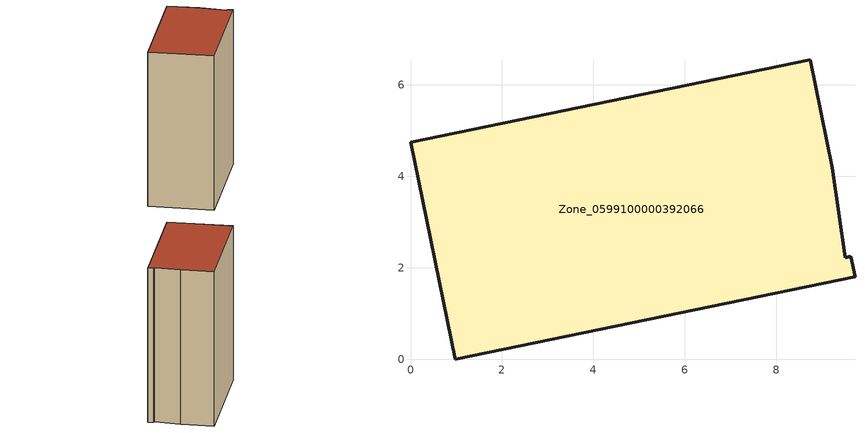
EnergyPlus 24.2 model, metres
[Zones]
Zone_0599100000392066
 floor ground (C_G): 9.5,2.22 9.63,2.25 9.72,1.81 0.98,0 0,4.74 8.73,6.55 9.22,4.18 z0
 wall outside (C_F): 0.98,0 9.72,1.81 9.63,2.25 9.5,2.22 9.22,4.18 8.73,6.55 0,4.74 0.98,0 z0:12.01
 roof outside (C_R): 9.63,2.25 9.5,2.22 9.22,4.18 8.73,6.55 0,4.74 0.98,0 9.72,1.81 z12.01
[BUILDING]
Pand.0599100000392066: North Axis=0; Terrain=City; Loads Convergence Tolerance Value=0.04; Temperature Convergence Tolerance Value=0.4; Solar Distribution=FullExterior; Maximum Number of Warmup Days=25; Minimum Number of Warmup Days=1
[Site:Location]
Rotterdam.The.Hague.AP_ZH_NLD Design_Conditions: Latitude=51.96; Longitude=4.45; Time Zone=1; Elevation=-4.5
[SITE:GROUNDTEMPERATURE:BUILDINGSURFACE]
18, 18, 18, 18, 18, 18, 18, 18, 18, 18, 18, 18
[MATERIAL] Thermal Absorptance=0.9; Solar Absorptance=0.7; Visible Absorptance=0.7
Name | Roughness | Thickness | Conductivity | Density | Specific Heat
G.TI.1992-2005 | MediumSmooth | 0.15 | 0.06 | 540 | 1210
F.TI.1992-2005 | Rough | 0.3 | 0.12 | 1920 | 840
R.TI.1992-2005 | MediumRough | 0.2 | 0.08 | 1500 | 1000
[CONSTRUCTION]
C_G: G.TI.1992-2005
C_F: F.TI.1992-2005
C_R: R.TI.1992-2005
[ZONE]
Zone_0599100000392066: Type=1; Multiplier=1; Ceiling Height=Autocalculate; Volume=Autocalculate; Floor Area=autocalculate; Part of Total Floor Area=Yes
[ZONEINFILTRATION:DESIGNFLOWRATE]
Infil_Zone_0599100000392066: Zone or ZoneList or Space or SpaceList=Zone_0599100000392066; Schedule=AlwaysOn; Design Flow Rate Calculation Method=Flow/Area; Flow Rate per Floor Area=0.0015; Constant Term Coefficient=1; Temperature Term Coefficient=0; Velocity Term Coefficient=0; Velocity Squared Term Coefficient=0
[HVACTEMPLATE:ZONE:IDEALLOADSAIRSYSTEM]
Zone_0599100000392066: Maximum Heating Supply Air Temperature=50; Minimum Cooling Supply Air Temperature=13; Maximum Heating Supply Air Humidity Ratio=0.0156; Minimum Cooling Supply Air Humidity Ratio=0.0077; Heating Limit=NoLimit; Cooling Limit=NoLimit; Dehumidification Control Type=ConstantSensibleHeatRatio; Cooling Sensible Heat Ratio=0.7; Dehumidification Setpoint=60; Humidification Control Type=None; Humidification Setpoint=30; Outdoor Air Method=None; Outdoor Air Flow Rate per Person=0.00944; Outdoor Air Flow Rate per Zone Floor Area=0; Outdoor Air Flow Rate per Zone=0; Demand Controlled Ventilation Type=None; Outdoor Air Economizer Type=NoEconomizer; Heat Recovery Type=None; Sensible Heat Recovery Effectiveness=0.7; Latent Heat Recovery Effectiveness=0.65
[ZONECONTROL:THERMOSTAT]
ThermostatControl_Zone_0599100000392066: Zone or ZoneList=Zone_0599100000392066; Control Type Schedule=DualSetpointControlType; Control 1=Thermostat_Zone_0599100000392066; Temperature Difference Between Cutout And Setpoint=0
[THERMOSTATSETPOINT:DUALSETPOINT]
Thermostat_Zone_0599100000392066: Heating Setpoint Temperature Schedule=HeatingSetpoint_Zone_0599100000392066; Cooling Setpoint Temperature Schedule=CoolingSetpoint_Zone_0599100000392066
[SCHEDULE:COMPACT]
HeatingSetpoint_Zone_0599100000392066: Through: 12/31, For: AllDays, Until: 24:00, 21
CoolingSetpoint_Zone_0599100000392066: Through: 12/31, For: AllDays, Until: 24:00, 24
DualSetpointControlType: Through: 12/31, For: AllDays, Until: 24:00, 4
AlwaysOn: Through: 12/31, For: AllDays, Until: 24:00, 1
